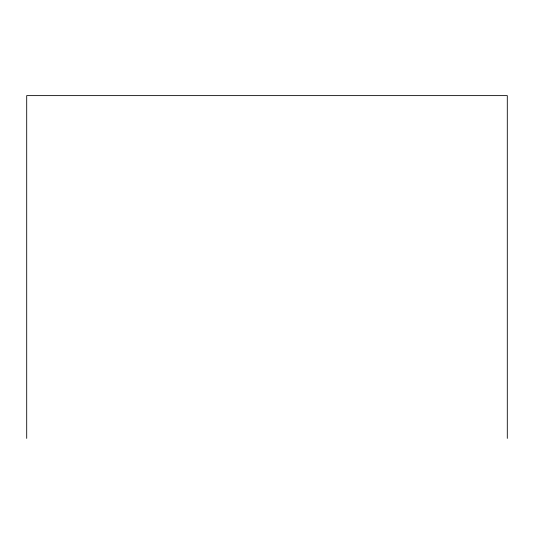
<?xml version="1.0" encoding="UTF-8"?>
<svg xmlns="http://www.w3.org/2000/svg" width="534" height="534" viewBox="0 0 534 534"><rect width="100%" height="100%" fill="white"/><g stroke="black" fill="none" stroke-linecap="round" stroke-linejoin="round"><path stroke-width="0.8" d="M507.3 438.381L507.3 95.619L26.7 95.619L26.7 438.381"/></g></svg>
